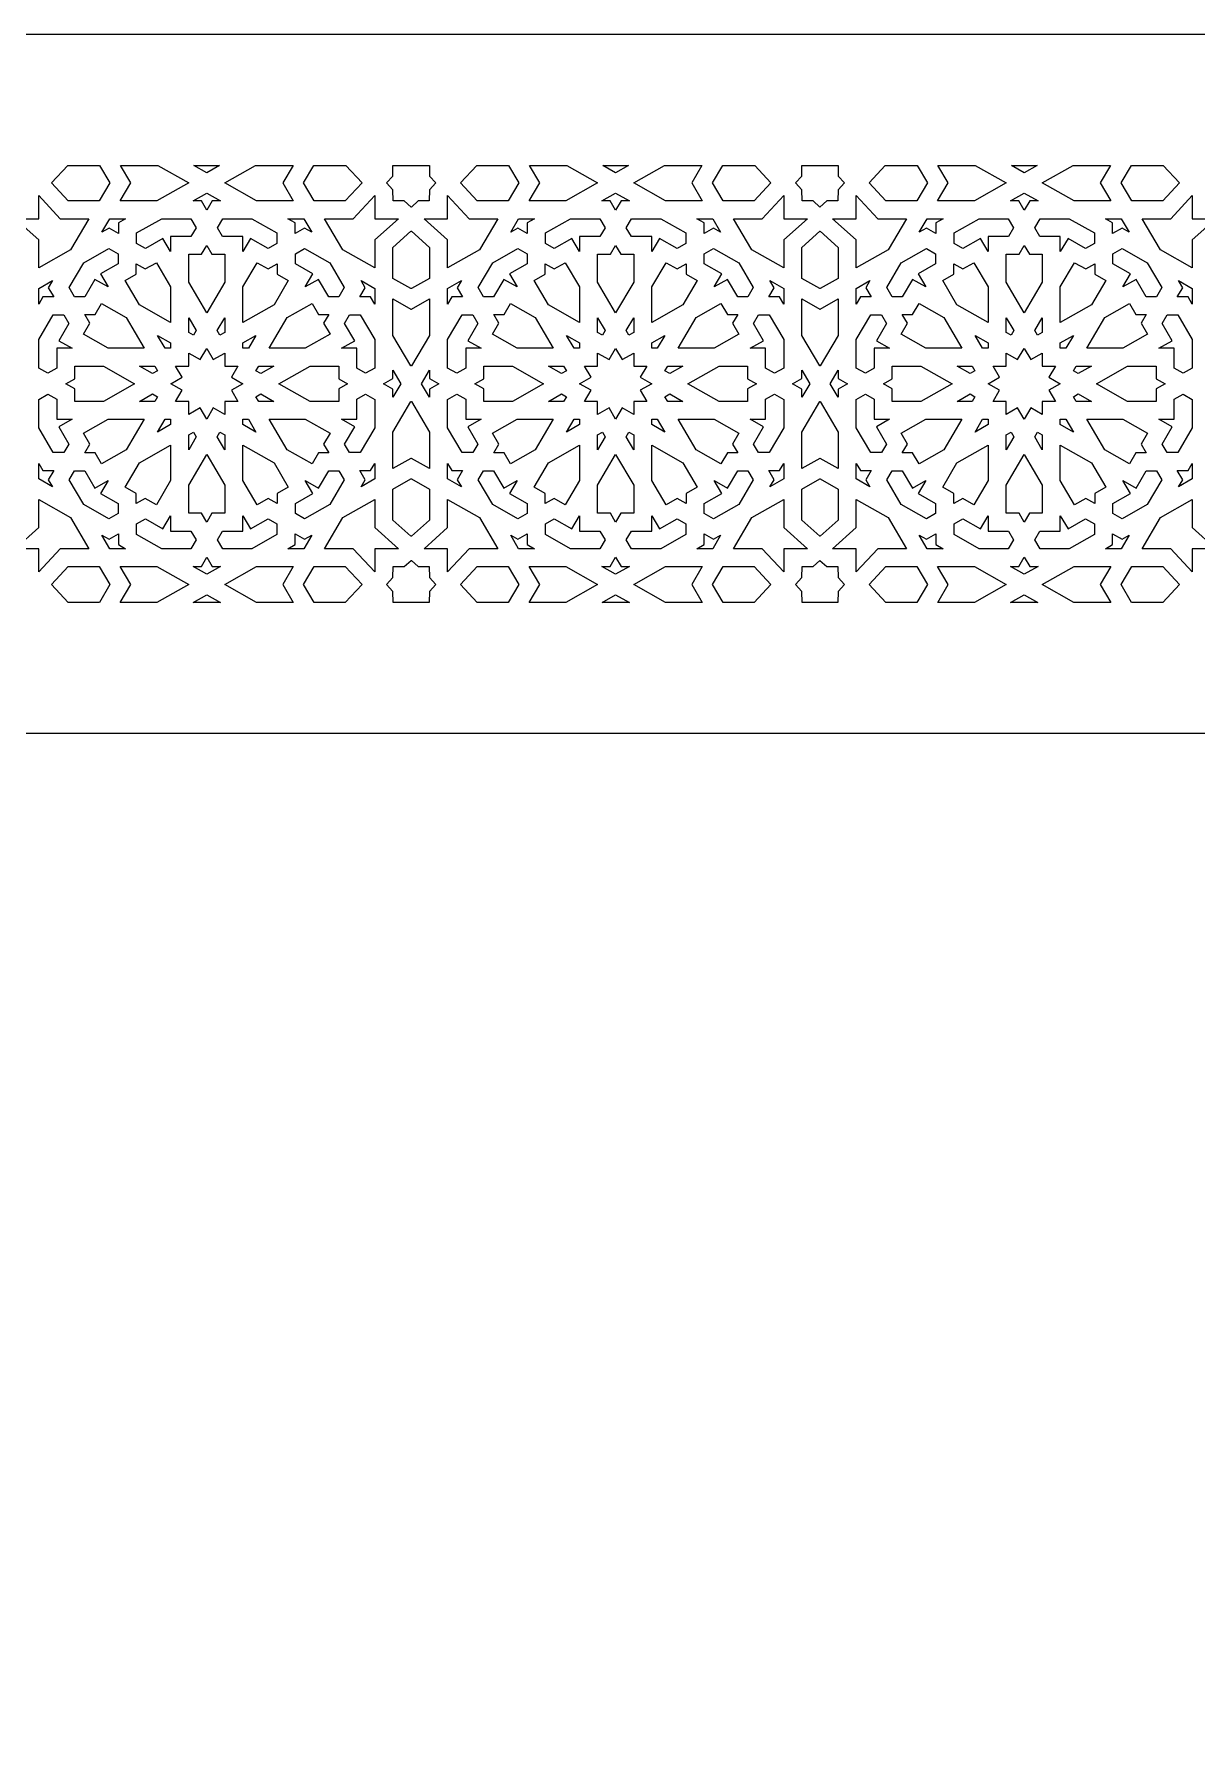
# Model space of a CAD drawing. Extents: x -500 to 500, y -400 to 400.
# Drawn here: x -273.2 to -7.3, y 7 to 400 of the extents above; entities that cross this region are included whole.
import ezdxf

# ---------------------------------------------------------------- set-up
doc = ezdxf.new("R2010")
doc.units = 0
doc.header["$MEASUREMENT"] = 0
doc.layers.add('LAYER_1', color=18, linetype='CONTINUOUS')

msp = doc.modelspace()

# ---------------------------------------------------------------- linework, layer by layer
at = {"layer": 'LAYER_1'}
for points in [[(-500, -400), (500, -400), (500, 400), (-500, 400)], [(-255.91, 366), (-258.33, 361.87), (-265.44, 361.87), (-269.27, 366), (-265.55, 370), (-258.26, 370)], [(-237.89, 366), (-245.16, 361.87), (-253.56, 361.87), (-251.14, 366), (-253.49, 370), (-244.95, 370)], [(-233.76, 368.34), (-236.69, 370), (-230.82, 370)], [(-216.37, 366), (-213.95, 361.87), (-222.35, 361.87), (-229.63, 366), (-222.57, 370), (-214.02, 370)], [(-198.24, 366), (-202.08, 361.87), (-209.18, 361.87), (-211.61, 366), (-209.25, 370), (-201.96, 370)], [(-182.78, 367.57), (-181.32, 366), (-182.78, 364.42), (-182.86, 361.87), (-185.38, 361.87), (-186.94, 360.47), (-186.99, 360.51), (-187.03, 360.47), (-188.59, 361.87), (-191.11, 361.87), (-191.19, 364.42), (-192.65, 366), (-191.19, 367.57), (-191.19, 370), (-182.78, 370)], [(-162.37, 366), (-164.79, 361.87), (-171.9, 361.87), (-175.73, 366), (-172.01, 370), (-164.72, 370)], [(-144.35, 366), (-151.62, 361.87), (-160.02, 361.87), (-157.6, 366), (-159.95, 370), (-151.41, 370)], [(-140.22, 368.34), (-143.15, 370), (-137.28, 370)], [(-122.83, 366), (-120.41, 361.87), (-128.81, 361.87), (-136.09, 366), (-129.02, 370), (-120.48, 370)], [(-104.7, 366), (-108.54, 361.87), (-115.64, 361.87), (-118.06, 366), (-115.71, 370), (-108.42, 370)], [(-89.32, 367.57), (-87.86, 366), (-89.32, 364.42), (-89.4, 361.87), (-91.92, 361.87), (-93.49, 360.47), (-95.05, 361.87), (-97.57, 361.87), (-97.65, 364.42), (-99.11, 366), (-97.65, 367.57), (-97.65, 370), (-89.32, 370)], [(-68.91, 366), (-71.33, 361.87), (-78.44, 361.87), (-82.27, 366), (-78.55, 370), (-71.26, 370)], [(-50.89, 366), (-58.16, 361.87), (-66.57, 361.87), (-64.14, 366), (-66.49, 370), (-57.95, 370)], [(-46.76, 368.34), (-49.69, 370), (-43.82, 370)], [(-29.38, 366), (-26.95, 361.87), (-35.35, 361.87), (-42.63, 366), (-35.57, 370), (-27.02, 370)], [(-11.24, 366), (-15.08, 361.87), (-22.18, 361.87), (-24.61, 366), (-22.25, 370), (-14.96, 370)], [(-267.26, 357.81), (-260.72, 357.81), (-264.92, 350.66), (-272.19, 346.54), (-272.19, 352.96), (-277.6, 357.81), (-272.19, 357.81), (-272.19, 363.12)], [(-230.61, 361.87), (-232.52, 361.87), (-233.76, 359.77), (-234.99, 361.87), (-236.9, 361.87), (-233.76, 363.65)], [(-195.32, 357.81), (-189.91, 357.81), (-195.32, 352.96), (-195.32, 346.54), (-202.6, 350.66), (-206.8, 357.81), (-200.25, 357.81), (-195.32, 363.12)], [(-173.72, 357.81), (-167.18, 357.81), (-171.38, 350.66), (-178.65, 346.54), (-178.65, 352.96), (-184.06, 357.81), (-178.65, 357.81), (-178.65, 363.12)], [(-137.07, 361.87), (-138.98, 361.87), (-140.22, 359.77), (-141.45, 361.87), (-143.36, 361.87), (-140.22, 363.65)], [(-101.78, 357.81), (-96.37, 357.81), (-101.78, 352.96), (-101.78, 346.54), (-109.05, 350.66), (-113.26, 357.81), (-106.71, 357.81), (-101.78, 363.12)], [(-80.26, 357.81), (-73.72, 357.81), (-77.92, 350.66), (-85.19, 346.54), (-85.19, 352.96), (-90.6, 357.81), (-85.19, 357.81), (-85.19, 363.12)], [(-43.61, 361.87), (-45.52, 361.87), (-46.76, 359.77), (-47.99, 361.87), (-49.91, 361.87), (-46.76, 363.65)], [(-8.32, 357.81), (-2.91, 357.81), (-8.32, 352.96), (-8.32, 346.54), (-15.6, 350.66), (-19.8, 357.81), (-13.26, 357.81), (-8.32, 363.12)], [(-253.97, 356.87), (-253.97, 354.45), (-256.11, 355.66), (-257.77, 354.72), (-255.95, 357.81), (-252.32, 357.81)], [(-236.19, 355.74), (-237.36, 353.76), (-242.01, 353.76), (-242.01, 350.3), (-243.77, 353.29), (-247.8, 351.01), (-249.81, 352.15), (-249.81, 354.55), (-244.06, 357.81), (-237.41, 357.81)], [(-217.7, 354.55), (-217.7, 352.15), (-219.72, 351.01), (-223.75, 353.29), (-225.51, 350.3), (-225.51, 353.76), (-230.16, 353.76), (-231.32, 355.74), (-230.1, 357.81), (-223.46, 357.81)], [(-209.75, 354.72), (-211.4, 355.66), (-213.54, 354.45), (-213.54, 356.87), (-215.2, 357.81), (-211.56, 357.81)], [(-160.43, 356.87), (-160.43, 354.45), (-162.57, 355.66), (-164.22, 354.72), (-162.41, 357.81), (-158.77, 357.81)], [(-142.65, 355.74), (-143.81, 353.76), (-148.47, 353.76), (-148.47, 350.3), (-150.23, 353.29), (-154.26, 351.01), (-156.27, 352.15), (-156.27, 354.55), (-150.52, 357.81), (-143.87, 357.81)], [(-124.16, 354.55), (-124.16, 352.15), (-126.18, 351.01), (-130.21, 353.29), (-131.96, 350.3), (-131.96, 353.76), (-136.62, 353.76), (-137.78, 355.74), (-136.56, 357.81), (-129.92, 357.81)], [(-116.21, 354.72), (-117.86, 355.66), (-120, 354.45), (-120, 356.87), (-121.66, 357.81), (-118.02, 357.81)], [(-66.97, 356.87), (-66.97, 354.45), (-69.11, 355.66), (-70.77, 354.72), (-68.95, 357.81), (-65.32, 357.81)], [(-49.19, 355.74), (-50.36, 353.76), (-55.01, 353.76), (-55.01, 350.3), (-56.77, 353.29), (-60.8, 351.01), (-62.81, 352.15), (-62.81, 354.55), (-57.06, 357.81), (-50.41, 357.81)], [(-30.7, 354.55), (-30.7, 352.15), (-32.72, 351.01), (-36.75, 353.29), (-38.51, 350.3), (-38.51, 353.76), (-43.16, 353.76), (-44.32, 355.74), (-43.1, 357.81), (-36.46, 357.81)], [(-22.75, 354.72), (-24.4, 355.66), (-26.54, 354.45), (-26.54, 356.87), (-28.2, 357.81), (-24.57, 357.81)], [(-182.78, 351.25), (-182.78, 344.15), (-186.9, 341.81), (-186.94, 341.84), (-186.99, 341.81), (-187.03, 341.84), (-187.07, 341.81), (-191.19, 344.15), (-191.19, 351.25), (-187.07, 354.94), (-187.03, 354.9), (-186.99, 354.94), (-186.94, 354.9), (-186.9, 354.94)], [(-89.32, 351.25), (-89.32, 344.15), (-93.44, 341.81), (-93.49, 341.84), (-93.53, 341.81), (-97.65, 344.15), (-97.65, 351.25), (-93.53, 354.94), (-93.49, 354.9), (-93.44, 354.94)], [(-254.03, 349.76), (-254.03, 347.48), (-258.06, 345.19), (-256.3, 342.2), (-259.34, 343.93), (-261.67, 339.97), (-264, 339.97), (-265.22, 342.04), (-261.89, 347.7), (-256.14, 350.96)], [(-232.58, 349.7), (-229.64, 349.7), (-229.64, 343.28), (-233.76, 336.26), (-237.88, 343.28), (-237.88, 349.7), (-234.94, 349.7), (-233.76, 351.71)], [(-205.62, 347.7), (-202.3, 342.04), (-203.52, 339.97), (-205.84, 339.97), (-208.17, 343.93), (-211.22, 342.2), (-209.46, 345.19), (-213.49, 347.48), (-213.49, 349.76), (-211.37, 350.96)], [(-160.49, 349.76), (-160.49, 347.48), (-164.51, 345.19), (-162.76, 342.2), (-165.8, 343.93), (-168.13, 339.97), (-170.46, 339.97), (-171.68, 342.04), (-168.35, 347.7), (-162.6, 350.96)], [(-139.04, 349.7), (-136.09, 349.7), (-136.09, 343.28), (-140.22, 336.26), (-144.34, 343.28), (-144.34, 349.7), (-141.4, 349.7), (-140.22, 351.71)], [(-112.08, 347.7), (-108.76, 342.04), (-109.98, 339.97), (-112.3, 339.97), (-114.63, 343.93), (-117.68, 342.2), (-115.92, 345.19), (-119.95, 347.48), (-119.95, 349.76), (-117.83, 350.96)], [(-67.03, 349.76), (-67.03, 347.48), (-71.06, 345.19), (-69.3, 342.2), (-72.34, 343.93), (-74.67, 339.97), (-77, 339.97), (-78.22, 342.04), (-74.9, 347.7), (-69.14, 350.96)], [(-45.58, 349.7), (-42.64, 349.7), (-42.64, 343.28), (-46.76, 336.26), (-50.88, 343.28), (-50.88, 349.7), (-47.94, 349.7), (-46.76, 351.71)], [(-18.62, 347.7), (-15.3, 342.04), (-16.52, 339.97), (-18.84, 339.97), (-21.17, 343.93), (-24.22, 342.2), (-22.46, 345.19), (-26.49, 347.48), (-26.49, 349.76), (-24.37, 350.96)], [(-242.01, 342.19), (-242.01, 334.09), (-249.14, 338.14), (-252.41, 343.71), (-249.87, 345.15), (-249.87, 347.47), (-247.83, 346.31), (-245.28, 347.75)], [(-219.69, 346.31), (-217.65, 347.47), (-217.65, 345.15), (-215.1, 343.71), (-218.37, 338.14), (-225.51, 334.09), (-225.51, 342.19), (-222.24, 347.75)], [(-148.47, 342.19), (-148.47, 334.09), (-155.6, 338.14), (-158.87, 343.71), (-156.33, 345.15), (-156.33, 347.47), (-154.28, 346.31), (-151.74, 347.75)], [(-126.15, 346.31), (-124.11, 347.47), (-124.11, 345.15), (-121.56, 343.71), (-124.83, 338.14), (-131.96, 334.09), (-131.96, 342.19), (-128.69, 347.75)], [(-55.01, 342.19), (-55.01, 334.09), (-62.15, 338.14), (-65.42, 343.71), (-62.87, 345.15), (-62.87, 347.47), (-60.83, 346.31), (-58.28, 347.75)], [(-32.69, 346.31), (-30.65, 347.47), (-30.65, 345.15), (-28.1, 343.71), (-31.37, 338.14), (-38.51, 334.09), (-38.51, 342.19), (-35.24, 347.75)], [(-270, 342.01), (-268.77, 339.91), (-271.24, 339.91), (-272.19, 338.29), (-272.19, 341.85), (-269.05, 343.64)], [(-195.32, 341.85), (-195.32, 338.29), (-196.28, 339.91), (-198.75, 339.91), (-197.51, 342.01), (-198.47, 343.64)], [(-176.46, 342.01), (-175.23, 339.91), (-177.7, 339.91), (-178.65, 338.29), (-178.65, 341.85), (-175.51, 343.64)], [(-101.78, 341.85), (-101.78, 338.29), (-102.73, 339.91), (-105.21, 339.91), (-103.97, 342.01), (-104.93, 343.64)], [(-83, 342.01), (-81.77, 339.91), (-84.24, 339.91), (-85.19, 338.29), (-85.19, 341.85), (-82.05, 343.64)], [(-8.32, 341.85), (-8.32, 338.29), (-9.28, 339.91), (-11.75, 339.91), (-10.51, 342.01), (-11.47, 343.64)], [(-252.17, 335.17), (-248.05, 328.16), (-256.29, 328.16), (-261.95, 331.37), (-260.48, 333.88), (-261.66, 335.88), (-259.3, 335.88), (-257.83, 338.38)], [(-208.21, 335.88), (-205.85, 335.88), (-207.03, 333.88), (-205.56, 331.37), (-211.23, 328.16), (-219.47, 328.16), (-215.35, 335.17), (-209.68, 338.38)], [(-182.78, 331.12), (-186.9, 324.11), (-186.94, 324.18), (-186.99, 324.11), (-187.03, 324.18), (-187.07, 324.11), (-191.19, 331.12), (-191.19, 339.47), (-187.07, 337.13), (-187.03, 337.15), (-186.99, 337.13), (-186.94, 337.15), (-186.9, 337.13), (-182.78, 339.47)], [(-158.63, 335.17), (-154.51, 328.16), (-162.75, 328.16), (-168.41, 331.37), (-166.94, 333.88), (-168.12, 335.88), (-165.76, 335.88), (-164.29, 338.38)], [(-114.67, 335.88), (-112.31, 335.88), (-113.49, 333.88), (-112.02, 331.37), (-117.68, 328.16), (-125.93, 328.16), (-121.81, 335.17), (-116.14, 338.38)], [(-89.32, 331.12), (-93.44, 324.11), (-93.49, 324.18), (-93.53, 324.11), (-97.65, 331.12), (-97.65, 339.47), (-93.53, 337.13), (-93.49, 337.15), (-93.44, 337.13), (-89.32, 339.47)], [(-65.17, 335.17), (-61.05, 328.16), (-69.29, 328.16), (-74.95, 331.37), (-73.48, 333.88), (-74.66, 335.88), (-72.3, 335.88), (-70.83, 338.38)], [(-21.21, 335.88), (-18.85, 335.88), (-20.03, 333.88), (-18.56, 331.37), (-24.23, 328.16), (-32.47, 328.16), (-28.35, 335.17), (-22.68, 338.38)], [(-265.27, 333.85), (-267.59, 329.89), (-264.55, 328.16), (-268.06, 328.16), (-268.06, 323.59), (-270.08, 322.45), (-272.19, 323.65), (-272.19, 330.17), (-268.87, 335.83), (-266.43, 335.83)], [(-236.14, 332.21), (-236.78, 331.13), (-237.88, 331.75), (-237.88, 335.16)], [(-229.64, 331.75), (-230.74, 331.13), (-231.37, 332.21), (-229.64, 335.16)], [(-195.32, 330.17), (-195.32, 323.65), (-197.43, 322.45), (-199.45, 323.59), (-199.45, 328.16), (-202.97, 328.16), (-199.92, 329.89), (-202.25, 333.85), (-201.08, 335.83), (-198.64, 335.83)], [(-171.73, 333.85), (-174.05, 329.89), (-171.01, 328.16), (-174.52, 328.16), (-174.52, 323.59), (-176.54, 322.45), (-178.65, 323.65), (-178.65, 330.17), (-175.33, 335.83), (-172.89, 335.83)], [(-142.6, 332.21), (-143.24, 331.13), (-144.34, 331.75), (-144.34, 335.16)], [(-136.09, 331.75), (-137.19, 331.13), (-137.83, 332.21), (-136.09, 335.16)], [(-101.78, 330.17), (-101.78, 323.65), (-103.89, 322.45), (-105.91, 323.59), (-105.91, 328.16), (-109.43, 328.16), (-106.38, 329.89), (-108.71, 333.85), (-107.54, 335.83), (-105.1, 335.83)], [(-78.27, 333.85), (-80.59, 329.89), (-77.55, 328.16), (-81.07, 328.16), (-81.07, 323.59), (-83.08, 322.45), (-85.19, 323.65), (-85.19, 330.17), (-81.87, 335.83), (-79.43, 335.83)], [(-49.14, 332.21), (-49.78, 331.13), (-50.88, 331.75), (-50.88, 335.16)], [(-42.64, 331.75), (-43.74, 331.13), (-44.37, 332.21), (-42.64, 335.16)], [(-8.32, 330.17), (-8.32, 323.65), (-10.44, 322.45), (-12.45, 323.59), (-12.45, 328.16), (-15.97, 328.16), (-12.92, 329.89), (-15.25, 333.85), (-14.08, 335.83), (-11.64, 335.83)], [(-242.01, 329.41), (-242.01, 328.16), (-243.28, 328.16), (-245.02, 331.12)], [(-224.23, 328.16), (-225.51, 328.16), (-225.51, 329.41), (-222.5, 331.12)], [(-148.47, 329.41), (-148.47, 328.16), (-149.74, 328.16), (-151.47, 331.12)], [(-130.69, 328.16), (-131.96, 328.16), (-131.96, 329.41), (-128.96, 331.12)], [(-55.01, 329.41), (-55.01, 328.16), (-56.28, 328.16), (-58.02, 331.12)], [(-37.24, 328.16), (-38.51, 328.16), (-38.51, 329.41), (-35.5, 331.12)], [(-232.25, 325.59), (-229.64, 327.07), (-229.64, 324.1), (-226.62, 324.1), (-228.13, 321.54), (-225.51, 320.06), (-228.13, 318.58), (-226.62, 316.01), (-229.64, 316.01), (-229.64, 313.05), (-232.25, 314.53), (-233.76, 311.96), (-235.27, 314.53), (-237.88, 313.05), (-237.88, 316.01), (-240.89, 316.01), (-239.39, 318.58), (-242, 320.06), (-239.39, 321.54), (-240.89, 324.1), (-237.88, 324.1), (-237.88, 327.07), (-235.27, 325.59), (-233.76, 328.15)], [(-138.71, 325.59), (-136.09, 327.07), (-136.09, 324.1), (-133.08, 324.1), (-134.59, 321.54), (-131.97, 320.06), (-134.59, 318.58), (-133.08, 316.01), (-136.09, 316.01), (-136.09, 313.05), (-138.71, 314.53), (-140.22, 311.96), (-141.73, 314.53), (-144.34, 313.05), (-144.34, 316.01), (-147.35, 316.01), (-145.85, 318.58), (-148.46, 320.06), (-145.85, 321.54), (-147.35, 324.1), (-144.34, 324.1), (-144.34, 327.07), (-141.73, 325.59), (-140.22, 328.15)], [(-45.25, 325.59), (-42.64, 327.07), (-42.64, 324.1), (-39.62, 324.1), (-41.13, 321.54), (-38.52, 320.06), (-41.13, 318.58), (-39.62, 316.01), (-42.64, 316.01), (-42.64, 313.05), (-45.25, 314.53), (-46.76, 311.96), (-48.27, 314.53), (-50.88, 313.05), (-50.88, 316.01), (-53.9, 316.01), (-52.39, 318.58), (-55, 320.06), (-52.39, 321.54), (-53.9, 324.1), (-50.88, 324.1), (-50.88, 327.07), (-48.27, 325.59), (-46.76, 328.15)], [(-250.26, 320.06), (-257.39, 316.01), (-263.93, 316.01), (-263.93, 318.9), (-265.98, 320.06), (-263.93, 321.21), (-263.93, 324.1), (-257.39, 324.1)], [(-245.03, 323.02), (-246.13, 322.4), (-249.14, 324.1), (-245.66, 324.1)], [(-221.39, 322.4), (-222.49, 323.02), (-221.85, 324.1), (-218.38, 324.1)], [(-203.58, 321.21), (-201.54, 320.06), (-203.58, 318.9), (-203.58, 316.01), (-210.12, 316.01), (-217.26, 320.06), (-210.12, 324.1), (-203.58, 324.1)], [(-189.37, 320.06), (-191.19, 316.96), (-191.19, 318.84), (-193.33, 320.06), (-191.19, 321.27), (-191.19, 323.15)], [(-182.78, 321.27), (-180.64, 320.06), (-182.78, 318.84), (-182.78, 316.96), (-184.6, 320.06), (-182.78, 323.15)], [(-156.72, 320.06), (-163.85, 316.01), (-170.39, 316.01), (-170.39, 318.9), (-172.43, 320.06), (-170.39, 321.21), (-170.39, 324.1), (-163.85, 324.1)], [(-151.49, 323.02), (-152.59, 322.4), (-155.59, 324.1), (-152.12, 324.1)], [(-127.84, 322.4), (-128.95, 323.02), (-128.31, 324.1), (-124.84, 324.1)], [(-110.04, 321.21), (-108, 320.06), (-110.04, 318.9), (-110.04, 316.01), (-116.58, 316.01), (-123.71, 320.06), (-116.58, 324.1), (-110.04, 324.1)], [(-95.83, 320.06), (-97.65, 316.96), (-97.65, 318.84), (-99.79, 320.06), (-97.65, 321.27), (-97.65, 323.15)], [(-89.32, 321.27), (-87.18, 320.06), (-89.32, 318.84), (-89.32, 316.96), (-91.14, 320.06), (-89.32, 323.15)], [(-63.26, 320.06), (-70.4, 316.01), (-76.94, 316.01), (-76.94, 318.9), (-78.98, 320.06), (-76.94, 321.21), (-76.94, 324.1), (-70.4, 324.1)], [(-58.03, 323.02), (-59.13, 322.4), (-62.14, 324.1), (-58.66, 324.1)], [(-34.39, 322.4), (-35.49, 323.02), (-34.85, 324.1), (-31.38, 324.1)], [(-16.58, 321.21), (-14.54, 320.06), (-16.58, 318.9), (-16.58, 316.01), (-23.12, 316.01), (-30.26, 320.06), (-23.12, 324.1), (-16.58, 324.1)], [(-268.06, 316.52), (-268.06, 311.95), (-264.55, 311.95), (-267.59, 310.22), (-265.27, 306.26), (-266.43, 304.28), (-268.87, 304.28), (-272.19, 309.94), (-272.19, 316.46), (-270.08, 317.66)], [(-245.03, 317.09), (-245.66, 316.01), (-249.14, 316.01), (-246.13, 317.71)], [(-218.38, 316.01), (-221.85, 316.01), (-222.49, 317.09), (-221.39, 317.71)], [(-195.32, 316.46), (-195.32, 309.94), (-198.64, 304.28), (-201.08, 304.28), (-202.25, 306.26), (-199.92, 310.22), (-202.97, 311.95), (-199.45, 311.95), (-199.45, 316.52), (-197.43, 317.66)], [(-182.78, 308.99), (-182.78, 300.64), (-186.9, 302.98), (-186.94, 302.96), (-186.99, 302.98), (-187.03, 302.96), (-187.07, 302.98), (-191.19, 300.64), (-191.19, 308.99), (-187.07, 316), (-187.03, 315.93), (-186.99, 316), (-186.94, 315.93), (-186.9, 316)], [(-174.52, 316.52), (-174.52, 311.95), (-171.01, 311.95), (-174.05, 310.22), (-171.73, 306.26), (-172.89, 304.28), (-175.33, 304.28), (-178.65, 309.94), (-178.65, 316.46), (-176.54, 317.66)], [(-151.49, 317.09), (-152.12, 316.01), (-155.59, 316.01), (-152.59, 317.71)], [(-124.84, 316.01), (-128.31, 316.01), (-128.95, 317.09), (-127.84, 317.71)], [(-101.78, 316.46), (-101.78, 309.94), (-105.1, 304.28), (-107.54, 304.28), (-108.71, 306.26), (-106.38, 310.22), (-109.43, 311.95), (-105.91, 311.95), (-105.91, 316.52), (-103.89, 317.66)], [(-89.32, 308.99), (-89.32, 300.64), (-93.44, 302.98), (-93.49, 302.96), (-93.53, 302.98), (-97.65, 300.64), (-97.65, 308.99), (-93.53, 316), (-93.49, 315.93), (-93.44, 316)], [(-81.07, 316.52), (-81.07, 311.95), (-77.55, 311.95), (-80.59, 310.22), (-78.27, 306.26), (-79.43, 304.28), (-81.87, 304.28), (-85.19, 309.94), (-85.19, 316.46), (-83.08, 317.66)], [(-58.03, 317.09), (-58.66, 316.01), (-62.14, 316.01), (-59.13, 317.71)], [(-31.38, 316.01), (-34.85, 316.01), (-35.49, 317.09), (-34.39, 317.71)], [(-8.32, 316.46), (-8.32, 309.94), (-11.64, 304.28), (-14.08, 304.28), (-15.25, 306.26), (-12.92, 310.22), (-15.97, 311.95), (-12.45, 311.95), (-12.45, 316.52), (-10.44, 317.66)], [(-252.17, 304.94), (-257.83, 301.73), (-259.3, 304.23), (-261.66, 304.23), (-260.48, 306.23), (-261.95, 308.74), (-256.29, 311.95), (-248.05, 311.95)], [(-242.01, 310.7), (-245.02, 309), (-243.28, 311.95), (-242.01, 311.95)], [(-222.5, 309), (-225.51, 310.7), (-225.51, 311.95), (-224.23, 311.95)], [(-205.56, 308.74), (-207.03, 306.23), (-205.85, 304.23), (-208.21, 304.23), (-209.68, 301.73), (-215.35, 304.94), (-219.47, 311.95), (-211.23, 311.95)], [(-158.63, 304.94), (-164.29, 301.73), (-165.76, 304.23), (-168.12, 304.23), (-166.94, 306.23), (-168.41, 308.74), (-162.75, 311.95), (-154.51, 311.95)], [(-148.47, 310.7), (-151.47, 309), (-149.74, 311.95), (-148.47, 311.95)], [(-128.96, 309), (-131.96, 310.7), (-131.96, 311.95), (-130.69, 311.95)], [(-112.02, 308.74), (-113.49, 306.23), (-112.31, 304.23), (-114.67, 304.23), (-116.14, 301.73), (-121.81, 304.94), (-125.93, 311.95), (-117.68, 311.95)], [(-65.17, 304.94), (-70.83, 301.73), (-72.3, 304.23), (-74.66, 304.23), (-73.48, 306.23), (-74.95, 308.74), (-69.29, 311.95), (-61.05, 311.95)], [(-55.01, 310.7), (-58.02, 309), (-56.28, 311.95), (-55.01, 311.95)], [(-35.5, 309), (-38.51, 310.7), (-38.51, 311.95), (-37.24, 311.95)], [(-18.56, 308.74), (-20.03, 306.23), (-18.85, 304.23), (-21.21, 304.23), (-22.68, 301.73), (-28.35, 304.94), (-32.47, 311.95), (-24.23, 311.95)], [(-236.14, 307.91), (-237.88, 304.95), (-237.88, 308.36), (-236.78, 308.99)], [(-229.64, 308.36), (-229.64, 304.95), (-231.37, 307.91), (-230.74, 308.99)], [(-142.6, 307.91), (-144.34, 304.95), (-144.34, 308.36), (-143.24, 308.99)], [(-136.09, 308.36), (-136.09, 304.95), (-137.83, 307.91), (-137.19, 308.99)], [(-49.14, 307.91), (-50.88, 304.95), (-50.88, 308.36), (-49.78, 308.99)], [(-42.64, 308.36), (-42.64, 304.95), (-44.37, 307.91), (-43.74, 308.99)], [(-242.01, 297.92), (-245.28, 292.36), (-247.83, 293.8), (-249.87, 292.65), (-249.87, 294.96), (-252.41, 296.41), (-249.14, 301.97), (-242.01, 306.02)], [(-229.64, 296.84), (-229.64, 290.41), (-232.58, 290.41), (-233.76, 288.41), (-234.94, 290.41), (-237.88, 290.41), (-237.88, 296.84), (-233.76, 303.85)], [(-218.37, 301.97), (-215.1, 296.41), (-217.65, 294.96), (-217.65, 292.65), (-219.69, 293.8), (-222.24, 292.36), (-225.51, 297.92), (-225.51, 306.02)], [(-148.47, 297.92), (-151.74, 292.36), (-154.28, 293.8), (-156.33, 292.65), (-156.33, 294.96), (-158.87, 296.41), (-155.6, 301.97), (-148.47, 306.02)], [(-136.09, 296.84), (-136.09, 290.41), (-139.04, 290.41), (-140.22, 288.41), (-141.4, 290.41), (-144.34, 290.41), (-144.34, 296.84), (-140.22, 303.85)], [(-124.83, 301.97), (-121.56, 296.41), (-124.11, 294.96), (-124.11, 292.65), (-126.15, 293.8), (-128.69, 292.36), (-131.96, 297.92), (-131.96, 306.02)], [(-55.01, 297.92), (-58.28, 292.36), (-60.83, 293.8), (-62.87, 292.65), (-62.87, 294.96), (-65.42, 296.41), (-62.15, 301.97), (-55.01, 306.02)], [(-42.64, 296.84), (-42.64, 290.41), (-45.58, 290.41), (-46.76, 288.41), (-47.94, 290.41), (-50.88, 290.41), (-50.88, 296.84), (-46.76, 303.85)], [(-31.37, 301.97), (-28.1, 296.41), (-30.65, 294.96), (-30.65, 292.65), (-32.69, 293.8), (-35.24, 292.36), (-38.51, 297.92), (-38.51, 306.02)], [(-271.24, 300.2), (-268.77, 300.2), (-270, 298.1), (-269.05, 296.47), (-272.19, 298.26), (-272.19, 301.83)], [(-259.34, 296.19), (-256.3, 297.91), (-258.06, 294.92), (-254.03, 292.64), (-254.03, 290.35), (-256.14, 289.15), (-261.89, 292.41), (-265.22, 298.07), (-264, 300.14), (-261.67, 300.14)], [(-202.3, 298.07), (-205.62, 292.41), (-211.37, 289.15), (-213.49, 290.35), (-213.49, 292.64), (-209.46, 294.92), (-211.22, 297.91), (-208.17, 296.19), (-205.84, 300.14), (-203.52, 300.14)], [(-195.32, 298.26), (-198.47, 296.47), (-197.51, 298.1), (-198.75, 300.2), (-196.28, 300.2), (-195.32, 301.83)], [(-177.7, 300.2), (-175.23, 300.2), (-176.46, 298.1), (-175.51, 296.47), (-178.65, 298.26), (-178.65, 301.83)], [(-165.8, 296.19), (-162.76, 297.91), (-164.51, 294.92), (-160.49, 292.64), (-160.49, 290.35), (-162.6, 289.15), (-168.35, 292.41), (-171.68, 298.07), (-170.46, 300.14), (-168.13, 300.14)], [(-108.76, 298.07), (-112.08, 292.41), (-117.83, 289.15), (-119.95, 290.35), (-119.95, 292.64), (-115.92, 294.92), (-117.68, 297.91), (-114.63, 296.19), (-112.3, 300.14), (-109.98, 300.14)], [(-101.78, 298.26), (-104.93, 296.47), (-103.97, 298.1), (-105.21, 300.2), (-102.73, 300.2), (-101.78, 301.83)], [(-84.24, 300.2), (-81.77, 300.2), (-83, 298.1), (-82.05, 296.47), (-85.19, 298.26), (-85.19, 301.83)], [(-72.34, 296.19), (-69.3, 297.91), (-71.06, 294.92), (-67.03, 292.64), (-67.03, 290.35), (-69.14, 289.15), (-74.9, 292.41), (-78.22, 298.07), (-77, 300.14), (-74.67, 300.14)], [(-15.3, 298.07), (-18.62, 292.41), (-24.37, 289.15), (-26.49, 290.35), (-26.49, 292.64), (-22.46, 294.92), (-24.22, 297.91), (-21.17, 296.19), (-18.84, 300.14), (-16.52, 300.14)], [(-8.32, 298.26), (-11.47, 296.47), (-10.51, 298.1), (-11.75, 300.2), (-9.28, 300.2), (-8.32, 301.83)], [(-182.78, 295.96), (-182.78, 288.86), (-186.9, 285.17), (-186.94, 285.21), (-186.99, 285.17), (-187.03, 285.21), (-187.07, 285.17), (-191.19, 288.86), (-191.19, 295.96), (-187.07, 298.3), (-187.03, 298.27), (-186.99, 298.3), (-186.94, 298.27), (-186.9, 298.3)], [(-89.32, 295.96), (-89.32, 288.86), (-93.44, 285.17), (-93.49, 285.21), (-93.53, 285.17), (-97.65, 288.86), (-97.65, 295.96), (-93.53, 298.3), (-93.49, 298.27), (-93.44, 298.3)], [(-264.92, 289.45), (-260.72, 282.3), (-267.26, 282.3), (-272.19, 276.99), (-272.19, 282.3), (-277.6, 282.3), (-272.19, 287.15), (-272.19, 293.57)], [(-195.32, 287.15), (-189.91, 282.3), (-195.32, 282.3), (-195.32, 276.99), (-200.25, 282.3), (-206.8, 282.3), (-202.6, 289.45), (-195.32, 293.57)], [(-171.38, 289.45), (-167.18, 282.3), (-173.72, 282.3), (-178.65, 276.99), (-178.65, 282.3), (-184.06, 282.3), (-178.65, 287.15), (-178.65, 293.57)], [(-101.78, 287.15), (-96.37, 282.3), (-101.78, 282.3), (-101.78, 276.99), (-106.71, 282.3), (-113.26, 282.3), (-109.05, 289.45), (-101.78, 293.57)], [(-77.92, 289.45), (-73.72, 282.3), (-80.26, 282.3), (-85.19, 276.99), (-85.19, 282.3), (-90.6, 282.3), (-85.19, 287.15), (-85.19, 293.57)], [(-8.32, 287.15), (-2.91, 282.3), (-8.32, 282.3), (-8.32, 276.99), (-13.26, 282.3), (-19.8, 282.3), (-15.6, 289.45), (-8.32, 293.57)], [(-242.01, 286.35), (-237.36, 286.35), (-236.19, 284.37), (-237.41, 282.3), (-244.06, 282.3), (-249.81, 285.56), (-249.81, 287.96), (-247.8, 289.1), (-243.77, 286.82), (-242.01, 289.81)], [(-223.75, 286.82), (-219.72, 289.1), (-217.7, 287.96), (-217.7, 285.56), (-223.46, 282.3), (-230.1, 282.3), (-231.32, 284.37), (-230.16, 286.35), (-225.51, 286.35), (-225.51, 289.81)], [(-148.47, 286.35), (-143.81, 286.35), (-142.65, 284.37), (-143.87, 282.3), (-150.52, 282.3), (-156.27, 285.56), (-156.27, 287.96), (-154.26, 289.1), (-150.23, 286.82), (-148.47, 289.81)], [(-130.21, 286.82), (-126.18, 289.1), (-124.16, 287.96), (-124.16, 285.56), (-129.92, 282.3), (-136.56, 282.3), (-137.78, 284.37), (-136.62, 286.35), (-131.96, 286.35), (-131.96, 289.81)], [(-55.01, 286.35), (-50.36, 286.35), (-49.19, 284.37), (-50.41, 282.3), (-57.06, 282.3), (-62.81, 285.56), (-62.81, 287.96), (-60.8, 289.1), (-56.77, 286.82), (-55.01, 289.81)], [(-36.75, 286.82), (-32.72, 289.1), (-30.7, 287.96), (-30.7, 285.56), (-36.46, 282.3), (-43.1, 282.3), (-44.32, 284.37), (-43.16, 286.35), (-38.51, 286.35), (-38.51, 289.81)], [(-253.97, 283.24), (-252.32, 282.3), (-255.95, 282.3), (-257.77, 285.39), (-256.11, 284.45), (-253.97, 285.67)], [(-211.4, 284.45), (-209.75, 285.39), (-211.56, 282.3), (-215.2, 282.3), (-213.54, 283.24), (-213.54, 285.67)], [(-160.43, 283.24), (-158.77, 282.3), (-162.41, 282.3), (-164.22, 285.39), (-162.57, 284.45), (-160.43, 285.67)], [(-117.86, 284.45), (-116.21, 285.39), (-118.02, 282.3), (-121.66, 282.3), (-120, 283.24), (-120, 285.67)], [(-66.97, 283.24), (-65.32, 282.3), (-68.95, 282.3), (-70.77, 285.39), (-69.11, 284.45), (-66.97, 285.67)], [(-24.4, 284.45), (-22.75, 285.39), (-24.57, 282.3), (-28.2, 282.3), (-26.54, 283.24), (-26.54, 285.67)], [(-232.52, 278.24), (-230.61, 278.24), (-233.76, 276.46), (-236.9, 278.24), (-234.99, 278.24), (-233.76, 280.35)], [(-185.38, 278.24), (-182.86, 278.24), (-182.78, 275.69), (-181.32, 274.11), (-182.78, 272.54), (-182.86, 270), (-191.11, 270), (-191.19, 272.54), (-192.65, 274.11), (-191.19, 275.69), (-191.11, 278.24), (-188.59, 278.24), (-187.03, 279.64), (-186.99, 279.61), (-186.94, 279.64)], [(-138.98, 278.24), (-137.07, 278.24), (-140.22, 276.46), (-143.36, 278.24), (-141.45, 278.24), (-140.22, 280.35)], [(-91.92, 278.24), (-89.4, 278.24), (-89.32, 275.69), (-87.86, 274.11), (-89.32, 272.54), (-89.4, 270), (-97.57, 270), (-97.65, 272.54), (-99.11, 274.11), (-97.65, 275.69), (-97.57, 278.24), (-95.05, 278.24), (-93.49, 279.64)], [(-45.52, 278.24), (-43.61, 278.24), (-46.76, 276.46), (-49.91, 278.24), (-47.99, 278.24), (-46.76, 280.35)], [(-255.91, 274.11), (-258.32, 270), (-265.45, 270), (-269.27, 274.11), (-265.44, 278.24), (-258.33, 278.24)], [(-237.89, 274.11), (-245.14, 270), (-253.56, 270), (-251.14, 274.11), (-253.56, 278.24), (-245.16, 278.24)], [(-216.37, 274.11), (-213.96, 270), (-222.37, 270), (-229.63, 274.11), (-222.35, 278.24), (-213.95, 278.24)], [(-198.24, 274.11), (-202.06, 270), (-209.19, 270), (-211.61, 274.11), (-209.18, 278.24), (-202.08, 278.24)], [(-162.37, 274.11), (-164.78, 270), (-171.91, 270), (-175.73, 274.11), (-171.9, 278.24), (-164.79, 278.24)], [(-144.35, 274.11), (-151.6, 270), (-160.02, 270), (-157.6, 274.11), (-160.02, 278.24), (-151.62, 278.24)], [(-122.83, 274.11), (-120.42, 270), (-128.83, 270), (-136.09, 274.11), (-128.81, 278.24), (-120.41, 278.24)], [(-104.7, 274.11), (-108.52, 270), (-115.65, 270), (-118.06, 274.11), (-115.64, 278.24), (-108.54, 278.24)], [(-68.91, 274.11), (-71.33, 270), (-78.45, 270), (-82.27, 274.11), (-78.44, 278.24), (-71.33, 278.24)], [(-50.89, 274.11), (-58.14, 270), (-66.56, 270), (-64.14, 274.11), (-66.57, 278.24), (-58.16, 278.24)], [(-29.38, 274.11), (-26.96, 270), (-35.38, 270), (-42.63, 274.11), (-35.35, 278.24), (-26.95, 278.24)], [(-11.24, 274.11), (-15.07, 270), (-22.19, 270), (-24.61, 274.11), (-22.18, 278.24), (-15.08, 278.24)], [(-230.63, 270), (-236.88, 270), (-233.76, 271.77)], [(-137.09, 270), (-143.34, 270), (-140.22, 271.77)], [(-43.63, 270), (-49.88, 270), (-46.76, 271.77)], [(340, -240), (340, 240), (-340, 240), (-340, -240)]]:
    msp.add_lwpolyline(points, close=True, dxfattribs=at)

doc.saveas('drawing.dxf')
